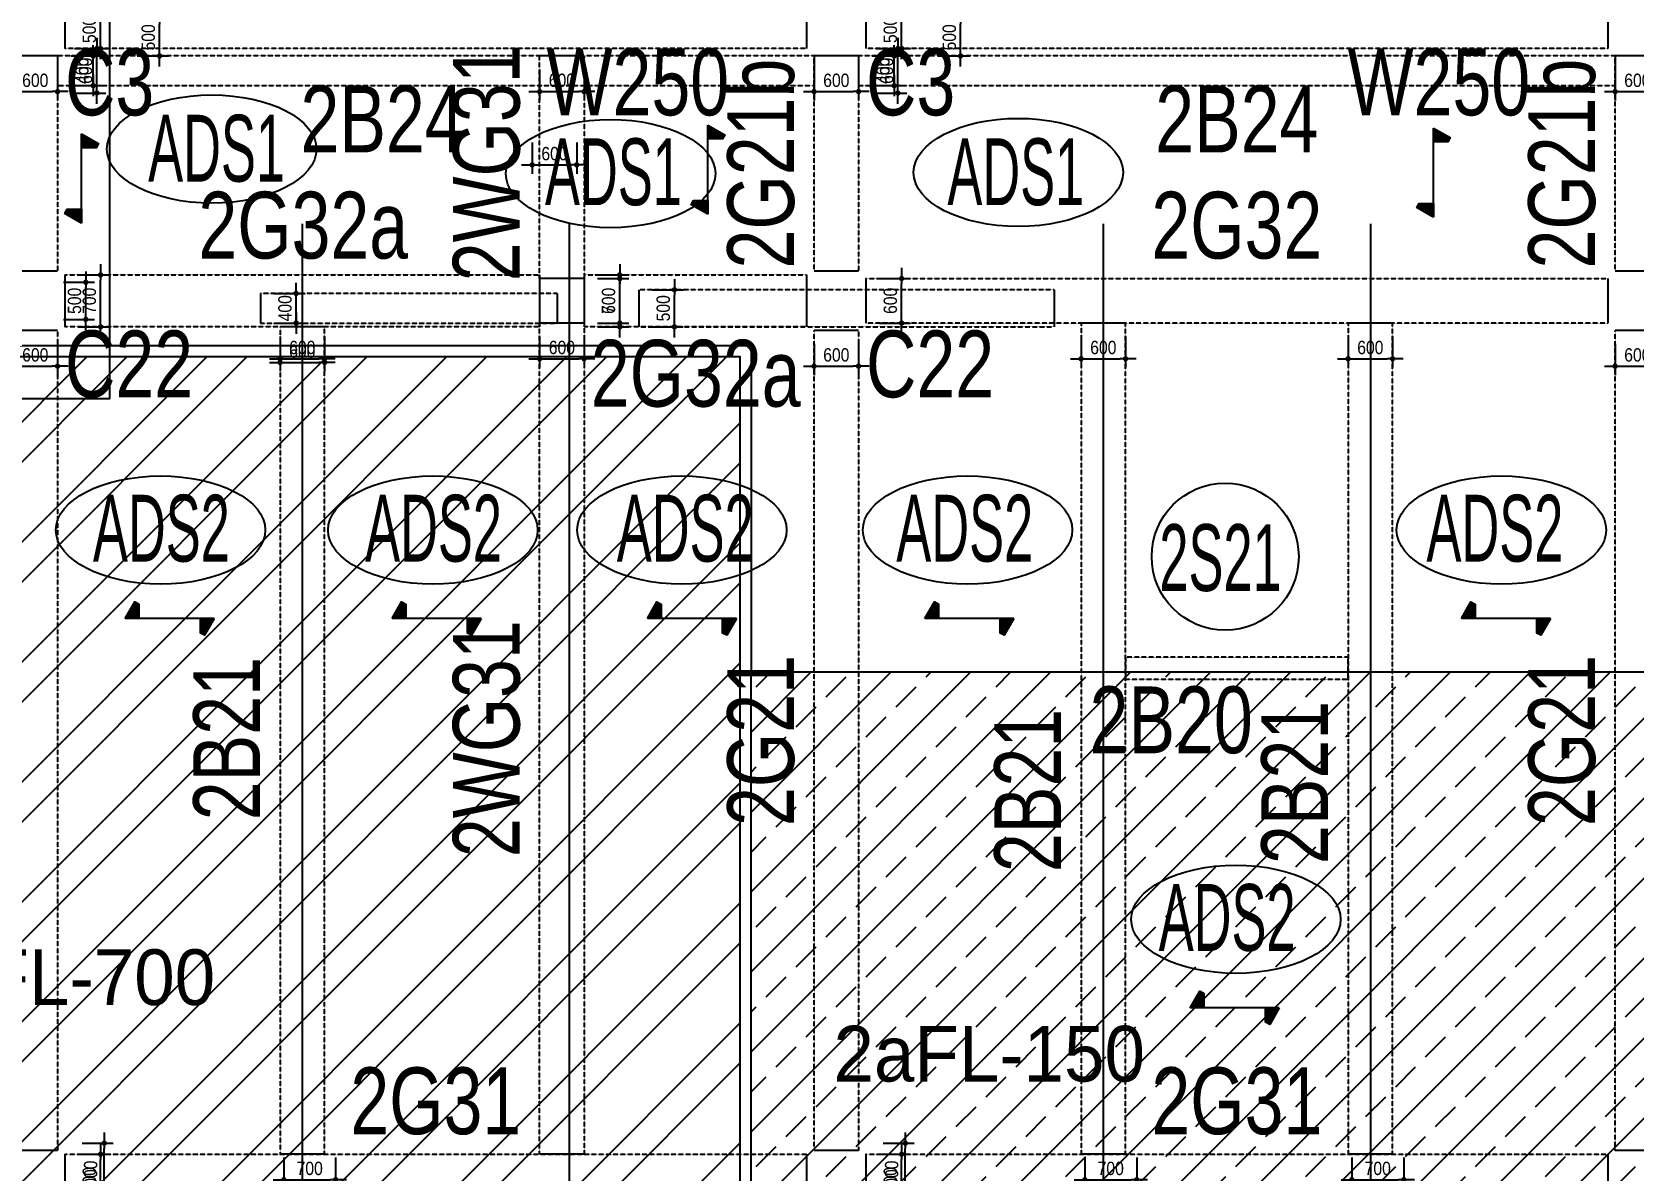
# Model space of a CAD drawing. Header units: millimetres. Extents: x -91198 to 200029, y -144 to 153500.
# Drawn here: x 102310 to 123908, y 92080 to 107427 of the extents above; entities that cross this region are included whole.
import ezdxf
from ezdxf.enums import TextEntityAlignment as Align

# ---------------------------------------------------------------- set-up
doc = ezdxf.new("R2010")
doc.units = ezdxf.units.MM
doc.linetypes.add('HID', pattern=[2.3, 1.5, -0.8])
doc.layers.get('Defpoints').update_dxf_attribs({"color": 159})
for name, color, linetype in [('^DECK', 130, 'Continuous'), ('A-CEN', 1, 'Continuous'), ('A-HAT', 251, 'Continuous'), ('BEAM-TEXT', 4, 'Continuous'), ('COLUMN-TEXT', 2, 'Continuous'), ('DECK-PL', 4, 'Continuous'), ('DECK-SLAB', 4, 'Continuous'), ('GIRDER-TEXT', 7, 'Continuous'), ('TXT-SLAB', 6, 'Continuous'), ('WALL-TEXT', 6, 'Continuous'), ('레벨', 40, 'Continuous'), ('보(beam)', 4, 'HID'), ('보(girder)', 7, 'HID'), ('슬래브라인', 7, 'Continuous')]:
    doc.layers.add(name, color=color, linetype=linetype)
doc.layers.add('NOPLOT', color=191, linetype='Continuous', plot=False)
doc.styles.add('Gdim', font='', dxfattribs={"width": 0.9})
doc.styles.add('Gtx', font='')
doc.styles.get('Gdim').set_extended_font_data('Dotum')
doc.styles.get('Gtx').set_extended_font_data('Dotum')
doc.dimstyles.new('Gdim200', dxfattribs={"dimscale": 200, "dimtxt": 3, "dimasz": 1.2, "dimexe": 2, "dimexo": 3, "dimgap": 1, "dimtad": 1, "dimdsep": 46, "dimlunit": 6, "dimtxsty": 'Gdim', "dimblk1": '_CIDOT', "dimblk2": '_CIDOT', "dimsah": 1, "dimcen": 2.5, "dimdle": 2, "dimclrd": 1, "dimclre": 1, "dimclrt": 3, "dimazin": 2, "dimtfac": 1, "dimtix": 1, "dimtmove": 2, "dimatfit": 3, "dimldrblk": '_CIDOT', "dimfxl": 2, "dimtolj": 1, "dimtzin": 0, "dimarcsym": 0})

# ---------------------------------------------------------------- blocks, each defined once
blk = doc.blocks.new('_CIDOT')
at = {"color": 0, "linetype": 'ByBlock'}
blk.add_line((2, 0), (-1, 0), dxfattribs=at)
at = {"color": 0, "linetype": 'ByBlock', "const_width": 0.5}
blk.add_lwpolyline([(-0.25, 0, 1), (0.25, 0, 1)], format="xyb", close=True, dxfattribs=at)
blk = doc.blocks.new('*D1476')
at = {"layer": 'Defpoints', "color": 155, "lineweight": -2, "transparency": 16777216}
for p, q in [((-1725, 650), (-1305, 650)), ((-1425, 222), (-1425, 578)), ((-930, 550), (-510, 550)), ((-630, 122), (-630, 478)), ((-1725, 150), (-1305, 150)), ((-930, 50), (-510, 50))]:
    blk.add_line(p, q, dxfattribs=at)
at = {"layer": 'Defpoints', "color": 0, "transparency": 16777216}
for p in [(-1905, 650), (-1425, 650), (-1110, 550), (-630, 550), (-1905, 150), (-1110, 50)]:
    blk.add_point(p, dxfattribs=at)
at = {"layer": 'Defpoints', "color": 155, "lineweight": -2, "transparency": 16777216, "xscale": 71.99999999999994, "yscale": 71.99999999999994, "zscale": 71.99999999999994}
for p, rotation in [((-1425, 650), 90), ((-630, 550), 90), ((-1425, 150), 270), ((-630, 50), 270)]:
    blk.add_blockref('_CIDOT', p, dxfattribs=dict(at, rotation=rotation))
at = {"layer": 'Defpoints', "color": 3, "transparency": 16777216, "char_height": 180, "attachment_point": 5, "rotation": 90, "style": 'Gdim'}
for insert in [(-1576, 400), (-781, 300)]:
    blk.add_mtext('\\A1;{\\C155;500}', dxfattribs=dict(at, insert=insert))
blk = doc.blocks.new('*D1510')
at = {"layer": 'Defpoints', "color": 155, "lineweight": -2, "transparency": 16777216}
for p, q in [((-1925, 650), (-1505, 650)), ((-1725, 750), (-1305, 750)), ((-1425, 122), (-1425, 678)), ((-1625, 222), (-1625, 578)), ((-1925, 150), (-1505, 150)), ((-1725, 50), (-1305, 50))]:
    blk.add_line(p, q, dxfattribs=at)
at = {"layer": 'Defpoints', "color": 0, "transparency": 16777216}
for p in [(-2105, 650), (-1905, 750), (-1625, 650), (-1425, 750), (-2105, 150), (-1905, 50)]:
    blk.add_point(p, dxfattribs=at)
at = {"layer": 'Defpoints', "color": 155, "lineweight": -2, "transparency": 16777216, "xscale": 71.99999999999994, "yscale": 71.99999999999994, "zscale": 71.99999999999994}
for p, rotation in [((-1425, 750), 90), ((-1625, 650), 90), ((-1625, 150), 270), ((-1425, 50), 270)]:
    blk.add_blockref('_CIDOT', p, dxfattribs=dict(at, rotation=rotation))
at = {"layer": 'Defpoints', "color": 3, "transparency": 16777216, "char_height": 180, "attachment_point": 5, "rotation": 90, "style": 'Gdim'}
for s, insert in [('\\A1;{\\C155;500}', (-1776, 400)), ('\\A1;{\\C155;700}', (-1576, 400))]:
    blk.add_mtext(s, dxfattribs=dict(at, insert=insert))
blk = doc.blocks.new('*D1511')
at = {"layer": 'Defpoints', "color": 155, "lineweight": -2, "transparency": 16777216}
for p, q in [((-1725, 700), (-1305, 700)), ((-1425, 172), (-1425, 628)), ((-1725, 100), (-1305, 100))]:
    blk.add_line(p, q, dxfattribs=at)
at = {"layer": 'Defpoints', "color": 0, "transparency": 16777216}
for p in [(-1905, 700), (-1425, 700), (-1905, 100)]:
    blk.add_point(p, dxfattribs=at)
at = {"layer": 'Defpoints', "color": 155, "lineweight": -2, "transparency": 16777216, "xscale": 71.99999999999994, "yscale": 71.99999999999994, "zscale": 71.99999999999994}
for p, rotation in [((-1425, 700), 90), ((-1425, 100), 270)]:
    blk.add_blockref('_CIDOT', p, dxfattribs=dict(at, rotation=rotation))
at = {"layer": 'Defpoints', "color": 3, "transparency": 16777216, "insert": (-1576, 400), "char_height": 180, "attachment_point": 5, "rotation": 90, "style": 'Gdim'}
blk.add_mtext('\\A1;{\\C155;600}', dxfattribs=at)
blk = doc.blocks.new('*D1514')
at = {"layer": 'Defpoints', "color": 155, "lineweight": -2, "transparency": 16777216}
for p, q in [((-1675, 900), (-1255, 900)), ((-1725, 750), (-1305, 750)), ((-1425, 122), (-1425, 678)), ((-1375, -28), (-1375, 828)), ((-1725, 50), (-1305, 50)), ((-1675, -100), (-1255, -100))]:
    blk.add_line(p, q, dxfattribs=at)
at = {"layer": 'Defpoints', "color": 0, "transparency": 16777216}
for p in [(-1855, 900), (-1375, 900), (-1905, 750), (-1425, 750), (-1905, 50), (-1855, -100)]:
    blk.add_point(p, dxfattribs=at)
at = {"layer": 'Defpoints', "color": 155, "lineweight": -2, "transparency": 16777216, "xscale": 71.99999999999994, "yscale": 71.99999999999994, "zscale": 71.99999999999994}
for p, rotation in [((-1425, 750), 90), ((-1375, 900), 90), ((-1425, 50), 270), ((-1375, -100), 270)]:
    blk.add_blockref('_CIDOT', p, dxfattribs=dict(at, rotation=rotation))
at = {"layer": 'Defpoints', "color": 3, "transparency": 16777216, "char_height": 180, "attachment_point": 5, "rotation": 90, "style": 'Gdim'}
for s, insert in [('\\A1;{\\C155;1,000}', (-1543, 400)), ('\\A1;{\\C155;700}', (-1576, 400))]:
    blk.add_mtext(s, dxfattribs=dict(at, insert=insert))
blk = doc.blocks.new('*D1517')
at = {"layer": 'Defpoints', "color": 155, "lineweight": -2, "transparency": 16777216}
for p, q in [((-1725, 700), (-1305, 700)), ((-1425, 172), (-1425, 628)), ((-1725, 100), (-1305, 100))]:
    blk.add_line(p, q, dxfattribs=at)
at = {"layer": 'Defpoints', "color": 0, "transparency": 16777216}
for p in [(-1905, 700), (-1425, 700), (-1905, 100)]:
    blk.add_point(p, dxfattribs=at)
at = {"layer": 'Defpoints', "color": 155, "lineweight": -2, "transparency": 16777216, "xscale": 71.99999999999994, "yscale": 71.99999999999994, "zscale": 71.99999999999994}
for p, rotation in [((-1425, 700), 90), ((-1425, 100), 270)]:
    blk.add_blockref('_CIDOT', p, dxfattribs=dict(at, rotation=rotation))
at = {"layer": 'Defpoints', "color": 3, "transparency": 16777216, "insert": (-1576, 400), "char_height": 180, "attachment_point": 5, "rotation": 90, "style": 'Gdim'}
blk.add_mtext('\\A1;{\\C155;600}', dxfattribs=at)
blk = doc.blocks.new('*D1519')
at = {"layer": 'Defpoints', "color": 155, "lineweight": -2, "transparency": 16777216}
for p, q in [((-1725, 700), (-1305, 700)), ((-1425, 172), (-1425, 628)), ((-1725, 100), (-1305, 100))]:
    blk.add_line(p, q, dxfattribs=at)
at = {"layer": 'Defpoints', "color": 0, "transparency": 16777216}
for p in [(-1905, 700), (-1425, 700), (-1905, 100)]:
    blk.add_point(p, dxfattribs=at)
at = {"layer": 'Defpoints', "color": 155, "lineweight": -2, "transparency": 16777216, "xscale": 71.99999999999994, "yscale": 71.99999999999994, "zscale": 71.99999999999994}
for p, rotation in [((-1425, 700), 90), ((-1425, 100), 270)]:
    blk.add_blockref('_CIDOT', p, dxfattribs=dict(at, rotation=rotation))
at = {"layer": 'Defpoints', "color": 3, "transparency": 16777216, "insert": (-1576, 400), "char_height": 180, "attachment_point": 5, "rotation": 90, "style": 'Gdim'}
blk.add_mtext('\\A1;{\\C155;600}', dxfattribs=at)
blk = doc.blocks.new('*D1548')
at = {"layer": 'Defpoints', "color": 155, "lineweight": -2, "transparency": 16777216}
for p, q in [((-888, 500), (-468, 500)), ((-838, 600), (-418, 600)), ((-588, 572), (-588, 644)), ((-588, 100), (-588, 500)), ((-538, 72), (-538, 528)), ((-888, 100), (-468, 100)), ((-838, 0), (-418, 0)), ((-588, 28), (-588, -44))]:
    blk.add_line(p, q, dxfattribs=at)
at = {"layer": 'Defpoints', "color": 0, "transparency": 16777216}
for p in [(-1068, 500), (-1018, 600), (-588, 500), (-538, 600), (-1068, 100), (-1018, 0)]:
    blk.add_point(p, dxfattribs=at)
at = {"layer": 'Defpoints', "color": 155, "lineweight": -2, "transparency": 16777216, "xscale": 71.99999999999994, "yscale": 71.99999999999994, "zscale": 71.99999999999994}
for p, rotation in [((-538, 600), 90), ((-588, 500), 270), ((-588, 100), 90), ((-538, 0), 270)]:
    blk.add_blockref('_CIDOT', p, dxfattribs=dict(at, rotation=rotation))
at = {"layer": 'Defpoints', "color": 3, "transparency": 16777216, "char_height": 180, "attachment_point": 5, "rotation": 90, "style": 'Gdim'}
for s, insert in [('\\A1;{\\C155;400}', (-738, 300)), ('\\A1;{\\C155;600}', (-688, 300))]:
    blk.add_mtext(s, dxfattribs=dict(at, insert=insert))
blk = doc.blocks.new('*D1553')
at = {"layer": 'Defpoints', "color": 155, "lineweight": -2, "transparency": 16777216}
for p, q in [((-888, 600), (-468, 600)), ((-588, 72), (-588, 528)), ((-888, 0), (-468, 0))]:
    blk.add_line(p, q, dxfattribs=at)
at = {"layer": 'Defpoints', "color": 0, "transparency": 16777216}
for p in [(-1068, 600), (-588, 600), (-1068, 0)]:
    blk.add_point(p, dxfattribs=at)
at = {"layer": 'Defpoints', "color": 155, "lineweight": -2, "transparency": 16777216, "xscale": 71.99999999999994, "yscale": 71.99999999999994, "zscale": 71.99999999999994}
for p, rotation in [((-588, 600), 90), ((-588, 0), 270)]:
    blk.add_blockref('_CIDOT', p, dxfattribs=dict(at, rotation=rotation))
at = {"layer": 'Defpoints', "color": 3, "transparency": 16777216, "insert": (-738, 300), "char_height": 180, "attachment_point": 5, "rotation": 90, "style": 'Gdim'}
blk.add_mtext('\\A1;{\\C155;600}', dxfattribs=at)
blk = doc.blocks.new('*D1560')
at = {"layer": 'Defpoints', "color": 155, "lineweight": -2, "transparency": 16777216}
for p, q in [((-1725, 750), (-1305, 750)), ((-1425, 122), (-1425, 678)), ((-888, 600), (-468, 600)), ((-588, 72), (-588, 528)), ((-1725, 50), (-1305, 50)), ((-888, 0), (-468, 0))]:
    blk.add_line(p, q, dxfattribs=at)
at = {"layer": 'Defpoints', "color": 0, "transparency": 16777216}
for p in [(-1905, 750), (-1425, 750), (-1068, 600), (-588, 600), (-1905, 50), (-1068, 0)]:
    blk.add_point(p, dxfattribs=at)
at = {"layer": 'Defpoints', "color": 155, "lineweight": -2, "transparency": 16777216, "xscale": 71.99999999999994, "yscale": 71.99999999999994, "zscale": 71.99999999999994}
for p, rotation in [((-1425, 750), 90), ((-588, 600), 90), ((-1425, 50), 270), ((-588, 0), 270)]:
    blk.add_blockref('_CIDOT', p, dxfattribs=dict(at, rotation=rotation))
at = {"layer": 'Defpoints', "color": 3, "transparency": 16777216, "char_height": 180, "attachment_point": 5, "rotation": 90, "style": 'Gdim'}
for s, insert in [('\\A1;{\\C155;700}', (-1576, 400)), ('\\A1;{\\C155;600}', (-738, 300))]:
    blk.add_mtext(s, dxfattribs=dict(at, insert=insert))
blk = doc.blocks.new('*D1577')
at = {"layer": 'Defpoints', "color": 155, "lineweight": -2, "transparency": 16777216}
for p, q in [((-1875, 700), (-1455, 700)), ((-1575, 172), (-1575, 628)), ((-1875, 100), (-1455, 100))]:
    blk.add_line(p, q, dxfattribs=at)
at = {"layer": 'Defpoints', "color": 0, "transparency": 16777216}
for p in [(-2055, 700), (-1575, 700), (-2055, 100)]:
    blk.add_point(p, dxfattribs=at)
at = {"layer": 'Defpoints', "color": 155, "lineweight": -2, "transparency": 16777216, "xscale": 71.99999999999994, "yscale": 71.99999999999994, "zscale": 71.99999999999994}
for p, rotation in [((-1575, 700), 90), ((-1575, 100), 270)]:
    blk.add_blockref('_CIDOT', p, dxfattribs=dict(at, rotation=rotation))
at = {"layer": 'Defpoints', "color": 3, "transparency": 16777216, "insert": (-1726, 400), "char_height": 180, "attachment_point": 5, "rotation": 90, "style": 'Gdim'}
blk.add_mtext('\\A1;{\\C155;600}', dxfattribs=at)
blk = doc.blocks.new('*D1580')
at = {"layer": 'Defpoints', "color": 155, "lineweight": -2, "transparency": 16777216}
for p, q in [((-888, 600), (-468, 600)), ((-838, 600), (-418, 600)), ((-588, 72), (-588, 528)), ((-538, 72), (-538, 528)), ((-888, 0), (-468, 0)), ((-838, 0), (-418, 0))]:
    blk.add_line(p, q, dxfattribs=at)
at = {"layer": 'Defpoints', "color": 0, "transparency": 16777216}
for p in [(-1068, 600), (-1018, 600), (-588, 600), (-538, 600), (-1068, 0), (-1018, 0)]:
    blk.add_point(p, dxfattribs=at)
at = {"layer": 'Defpoints', "color": 155, "lineweight": -2, "transparency": 16777216, "xscale": 71.99999999999994, "yscale": 71.99999999999994, "zscale": 71.99999999999994}
for p, rotation in [((-588, 600), 90), ((-538, 600), 90), ((-588, 0), 270), ((-538, 0), 270)]:
    blk.add_blockref('_CIDOT', p, dxfattribs=dict(at, rotation=rotation))
at = {"layer": 'Defpoints', "color": 3, "transparency": 16777216, "char_height": 180, "attachment_point": 5, "rotation": 90, "style": 'Gdim'}
for insert in [(-738, 300), (-688, 300)]:
    blk.add_mtext('\\A1;{\\C155;600}', dxfattribs=dict(at, insert=insert))
blk = doc.blocks.new('*D1598')
at = {"layer": 'Defpoints', "color": 155, "lineweight": -2, "transparency": 16777216}
for p, q in [((139134, 97877), (139134, 97949)), ((138834, 97805), (139254, 97805)), ((139134, 97505), (139134, 97805)), ((138834, 97505), (139254, 97505)), ((139134, 97433), (139134, 97361)), ((-888, 600), (-468, 600)), ((-588, 72), (-588, 528)), ((-888, 0), (-468, 0))]:
    blk.add_line(p, q, dxfattribs=at)
at = {"layer": 'Defpoints', "color": 0, "transparency": 16777216}
for p in [(138654, 97805), (139134, 97805), (138654, 97505), (-1068, 600), (-588, 600), (-1068, 0)]:
    blk.add_point(p, dxfattribs=at)
at = {"layer": 'Defpoints', "color": 155, "lineweight": -2, "transparency": 16777216, "xscale": 71.99999999999994, "yscale": 71.99999999999994, "zscale": 71.99999999999994}
for p, rotation in [((139134, 97805), 270), ((139134, 97505), 90), ((-588, 600), 90), ((-588, 0), 270)]:
    blk.add_blockref('_CIDOT', p, dxfattribs=dict(at, rotation=rotation))
at = {"layer": 'Defpoints', "color": 3, "transparency": 16777216, "char_height": 180, "attachment_point": 5, "rotation": 90, "style": 'Gdim'}
for s, insert in [('\\A1;{\\C155;300}', (138983, 97655)), ('\\A1;{\\C155;600}', (-738, 300))]:
    blk.add_mtext(s, dxfattribs=dict(at, insert=insert))
blk = doc.blocks.new('*D1600')
at = {"layer": 'Defpoints', "color": 155, "lineweight": -2, "transparency": 16777216}
for p, q in [((-1875, 700), (-1455, 700)), ((-1575, 172), (-1575, 628)), ((-888, 600), (-468, 600)), ((-588, 72), (-588, 528)), ((-1875, 100), (-1455, 100)), ((-888, 0), (-468, 0))]:
    blk.add_line(p, q, dxfattribs=at)
at = {"layer": 'Defpoints', "color": 0, "transparency": 16777216}
for p in [(-2055, 700), (-1575, 700), (-1068, 600), (-588, 600), (-2055, 100), (-1068, 0)]:
    blk.add_point(p, dxfattribs=at)
at = {"layer": 'Defpoints', "color": 155, "lineweight": -2, "transparency": 16777216, "xscale": 71.99999999999994, "yscale": 71.99999999999994, "zscale": 71.99999999999994}
for p, rotation in [((-1575, 700), 90), ((-588, 600), 90), ((-1575, 100), 270), ((-588, 0), 270)]:
    blk.add_blockref('_CIDOT', p, dxfattribs=dict(at, rotation=rotation))
at = {"layer": 'Defpoints', "color": 3, "transparency": 16777216, "char_height": 180, "attachment_point": 5, "rotation": 90, "style": 'Gdim'}
for insert in [(-1726, 400), (-738, 300)]:
    blk.add_mtext('\\A1;{\\C155;600}', dxfattribs=dict(at, insert=insert))
blk = doc.blocks.new('A$C58C40D4B')
at = {"layer": 'DECK-PL'}
for points in [[(600, 2), (471, 228), (415, 196), (415, 2)], [(-600, 2), (-471, -223), (-415, -192), (-415, 2)]]:
    blk.add_hatch(color=256, dxfattribs=at).paths.add_polyline_path(points)
blk.add_line((-600, 2), (600, 2), dxfattribs=at)
for points in [[(600, 2), (471, 228), (415, 196), (415, 2), (415, 2), (471, 2), (600, 2)], [(-600, 2), (-471, -223), (-415, -192), (-415, 2), (-415, 2), (-471, 2), (-600, 2)]]:
    blk.add_lwpolyline(points, dxfattribs=at)
blk = doc.blocks.new('*D1424')
at = {"layer": 'Defpoints', "color": 155, "lineweight": -2, "transparency": 16777216}
for p, q in [((-7525, 750), (-7105, 750)), ((-7225, 122), (-7225, 678)), ((-888, 500), (-468, 500)), ((-588, 572), (-588, 644)), ((-588, 100), (-588, 500)), ((-7525, 50), (-7105, 50)), ((-888, 100), (-468, 100)), ((-588, 28), (-588, -44))]:
    blk.add_line(p, q, dxfattribs=at)
at = {"layer": 'Defpoints', "color": 0, "transparency": 16777216}
for p in [(-7705, 750), (-7225, 750), (-1068, 500), (-588, 500), (-7705, 50), (-1068, 100)]:
    blk.add_point(p, dxfattribs=at)
at = {"layer": 'Defpoints', "color": 155, "lineweight": -2, "transparency": 16777216, "xscale": 71.99999999999994, "yscale": 71.99999999999994, "zscale": 71.99999999999994}
for p, rotation in [((-7225, 750), 90), ((-588, 500), 270), ((-588, 100), 90), ((-7225, 50), 270)]:
    blk.add_blockref('_CIDOT', p, dxfattribs=dict(at, rotation=rotation))
at = {"layer": 'Defpoints', "color": 3, "transparency": 16777216, "char_height": 180, "attachment_point": 5, "rotation": 90, "style": 'Gdim'}
for s, insert in [('\\A1;{\\C155;700}', (-7376, 400)), ('\\A1;{\\C155;400}', (-738, 300))]:
    blk.add_mtext(s, dxfattribs=dict(at, insert=insert))
blk = doc.blocks.new('*D1609')
at = {"layer": 'Defpoints', "color": 155, "lineweight": -2, "transparency": 16777216}
for p, q in [((-7525, 750), (-7105, 750)), ((-7225, 122), (-7225, 678)), ((-7525, 50), (-7105, 50))]:
    blk.add_line(p, q, dxfattribs=at)
at = {"layer": 'Defpoints', "color": 0, "transparency": 16777216}
for p in [(-7705, 750), (-7225, 750), (-7705, 50)]:
    blk.add_point(p, dxfattribs=at)
at = {"layer": 'Defpoints', "color": 155, "lineweight": -2, "transparency": 16777216, "xscale": 71.99999999999994, "yscale": 71.99999999999994, "zscale": 71.99999999999994}
for p, rotation in [((-7225, 750), 90), ((-7225, 50), 270)]:
    blk.add_blockref('_CIDOT', p, dxfattribs=dict(at, rotation=rotation))
at = {"layer": 'Defpoints', "color": 3, "transparency": 16777216, "insert": (-7376, 400), "char_height": 180, "attachment_point": 5, "rotation": 90, "style": 'Gdim'}
blk.add_mtext('\\A1;{\\C155;700}', dxfattribs=at)
blk = doc.blocks.new('*D1430')
at = {"layer": 'Defpoints', "color": 155, "lineweight": -2, "transparency": 16777216}
for p, q in [((-1725, 750), (-1305, 750)), ((-1425, 122), (-1425, 678)), ((-988, 550), (-568, 550)), ((-688, 122), (-688, 478)), ((-1725, 50), (-1305, 50)), ((-988, 50), (-568, 50))]:
    blk.add_line(p, q, dxfattribs=at)
at = {"layer": 'Defpoints', "color": 0, "transparency": 16777216}
for p in [(-1905, 750), (-1425, 750), (-1168, 550), (-688, 550), (-1905, 50), (-1168, 50)]:
    blk.add_point(p, dxfattribs=at)
at = {"layer": 'Defpoints', "color": 155, "lineweight": -2, "transparency": 16777216, "xscale": 71.99999999999994, "yscale": 71.99999999999994, "zscale": 71.99999999999994}
for p, rotation in [((-1425, 750), 90), ((-688, 550), 90), ((-1425, 50), 270), ((-688, 50), 270)]:
    blk.add_blockref('_CIDOT', p, dxfattribs=dict(at, rotation=rotation))
at = {"layer": 'Defpoints', "color": 3, "transparency": 16777216, "char_height": 180, "attachment_point": 5, "rotation": 90, "style": 'Gdim'}
for s, insert in [('\\A1;{\\C155;700}', (-1576, 400)), ('\\A1;{\\C155;500}', (-838, 300))]:
    blk.add_mtext(s, dxfattribs=dict(at, insert=insert))
blk = doc.blocks.new('*D1612')
at = {"layer": 'Defpoints', "color": 155, "lineweight": -2, "transparency": 16777216}
for p, q in [((-1725, 750), (-1305, 750)), ((-1725, 700), (-1305, 700)), ((-1425, 122), (-1425, 678)), ((-1425, 172), (-1425, 628)), ((-1725, 100), (-1305, 100)), ((-1725, 50), (-1305, 50))]:
    blk.add_line(p, q, dxfattribs=at)
at = {"layer": 'Defpoints', "color": 0, "transparency": 16777216}
for p in [(-1905, 750), (-1905, 700), (-1425, 750), (-1425, 700), (-1905, 100), (-1905, 50)]:
    blk.add_point(p, dxfattribs=at)
at = {"layer": 'Defpoints', "color": 155, "lineweight": -2, "transparency": 16777216, "xscale": 71.99999999999994, "yscale": 71.99999999999994, "zscale": 71.99999999999994}
for p, rotation in [((-1425, 750), 90), ((-1425, 700), 90), ((-1425, 100), 270), ((-1425, 50), 270)]:
    blk.add_blockref('_CIDOT', p, dxfattribs=dict(at, rotation=rotation))
at = {"layer": 'Defpoints', "color": 3, "transparency": 16777216, "insert": (-1576, 400), "char_height": 180, "attachment_point": 5, "rotation": 90, "style": 'Gdim'}
for s in ['\\A1;{\\C155;600}', '\\A1;{\\C155;700}']:
    blk.add_mtext(s, dxfattribs=at)
blk = doc.blocks.new('*D1614')
at = {"layer": 'Defpoints', "color": 155, "lineweight": -2, "transparency": 16777216}
for p, q in [((172034, 107177), (172034, 107249)), ((171734, 107105), (172154, 107105)), ((172034, 106705), (172034, 107105)), ((171734, 106705), (172154, 106705)), ((172034, 106633), (172034, 106561)), ((-1725, 750), (-1305, 750)), ((-1425, 122), (-1425, 678)), ((-1725, 50), (-1305, 50))]:
    blk.add_line(p, q, dxfattribs=at)
at = {"layer": 'Defpoints', "color": 0, "transparency": 16777216}
for p in [(171554, 107105), (172034, 107105), (171554, 106705), (-1905, 750), (-1425, 750), (-1905, 50)]:
    blk.add_point(p, dxfattribs=at)
at = {"layer": 'Defpoints', "color": 155, "lineweight": -2, "transparency": 16777216, "xscale": 71.99999999999994, "yscale": 71.99999999999994, "zscale": 71.99999999999994}
for p, rotation in [((172034, 107105), 270), ((172034, 106705), 90), ((-1425, 750), 90), ((-1425, 50), 270)]:
    blk.add_blockref('_CIDOT', p, dxfattribs=dict(at, rotation=rotation))
at = {"layer": 'Defpoints', "color": 3, "transparency": 16777216, "char_height": 180, "attachment_point": 5, "rotation": 90, "style": 'Gdim'}
for s, insert in [('\\A1;{\\C155;400}', (171883, 106905)), ('\\A1;{\\C155;700}', (-1576, 400))]:
    blk.add_mtext(s, dxfattribs=dict(at, insert=insert))
blk = doc.blocks.new('*D1616')
at = {"layer": 'Defpoints', "color": 155, "lineweight": -2, "transparency": 16777216}
for p, q in [((171834, 104105), (172254, 104105)), ((172134, 103577), (172134, 104033)), ((171834, 103505), (172254, 103505)), ((-1725, 700), (-1305, 700)), ((-1425, 172), (-1425, 628)), ((-1725, 100), (-1305, 100))]:
    blk.add_line(p, q, dxfattribs=at)
at = {"layer": 'Defpoints', "color": 0, "transparency": 16777216}
for p in [(171654, 104105), (172134, 104105), (171654, 103505), (-1905, 700), (-1425, 700), (-1905, 100)]:
    blk.add_point(p, dxfattribs=at)
at = {"layer": 'Defpoints', "color": 155, "lineweight": -2, "transparency": 16777216, "xscale": 71.99999999999994, "yscale": 71.99999999999994, "zscale": 71.99999999999994}
for p, rotation in [((172134, 104105), 90), ((172134, 103505), 270), ((-1425, 700), 90), ((-1425, 100), 270)]:
    blk.add_blockref('_CIDOT', p, dxfattribs=dict(at, rotation=rotation))
at = {"layer": 'Defpoints', "color": 3, "transparency": 16777216, "char_height": 180, "attachment_point": 5, "rotation": 90, "style": 'Gdim'}
for insert in [(171983, 103805), (-1576, 400)]:
    blk.add_mtext('\\A1;{\\C155;600}', dxfattribs=dict(at, insert=insert))
blk = doc.blocks.new('*U1162')
at = {"layer": 'Defpoints'}
for p, q in [((-1905.451, 650), (-1905.451, 150)), ((8094.549, 650), (8094.549, 150))]:
    blk.add_line(p, q, dxfattribs=at)
at = {"layer": '보(girder)'}
for p, q in [((-1905.451, 650), (8094.549, 650)), ((8094.549, 150), (-1905.451, 150))]:
    blk.add_line(p, q, dxfattribs=at)
at = {"layer": 'Defpoints'}
dim = blk.add_linear_dim(base=(-1425.451, 650), p1=(-1905.451, 150), p2=(-1905.451, 650), angle=90, text='{\\C155;<>}', dimstyle='Gdim200', override={"dimscale": 60, "dimzin": 8, "dimclrd": 155, "dimclre": 155}, dxfattribs=at)
dim.commit()
dim.dimension.update_dxf_attribs({"geometry": '*D1476', "text_midpoint": (-1575.573, 400)})
blk = doc.blocks.new('*U1230')
at = {"layer": 'Defpoints'}
for p, q in [((-1905.451, 750), (-1905.451, 50)), ((4494.549, 750), (4494.549, 50))]:
    blk.add_line(p, q, dxfattribs=at)
at = {"layer": '보(girder)'}
for p, q in [((-1905.451, 750), (4494.549, 750)), ((4494.549, 50), (-1905.451, 50))]:
    blk.add_line(p, q, dxfattribs=at)
at = {"layer": 'Defpoints'}
dim = blk.add_linear_dim(base=(-1425.451, 750), p1=(-1905.451, 50), p2=(-1905.451, 750), angle=90, text='{\\C155;<>}', dimstyle='Gdim200', override={"dimscale": 60, "dimzin": 8, "dimclrd": 155, "dimclre": 155}, dxfattribs=at)
dim.commit()
dim.dimension.update_dxf_attribs({"geometry": '*D1510', "text_midpoint": (-1575.573, 400)})
blk = doc.blocks.new('*U1232')
at = {"layer": 'Defpoints'}
for p, q in [((-1905.451, 700), (-1905.451, 100)), ((8094.549, 700), (8094.549, 100))]:
    blk.add_line(p, q, dxfattribs=at)
at = {"layer": '보(girder)'}
for p, q in [((-1905.451, 700), (8094.549, 700)), ((8094.549, 100), (-1905.451, 100))]:
    blk.add_line(p, q, dxfattribs=at)
at = {"layer": 'Defpoints'}
dim = blk.add_linear_dim(base=(-1425.451, 700), p1=(-1905.451, 100), p2=(-1905.451, 700), angle=90, text='{\\C155;<>}', dimstyle='Gdim200', override={"dimscale": 60, "dimzin": 8, "dimclrd": 155, "dimclre": 155}, dxfattribs=at)
dim.commit()
dim.dimension.update_dxf_attribs({"geometry": '*D1511', "text_midpoint": (-1575.573, 400)})
blk = doc.blocks.new('*U1238')
at = {"layer": 'Defpoints'}
for p, q in [((-1905.451, 750), (-1905.451, 50)), ((8094.549, 750), (8094.549, 50))]:
    blk.add_line(p, q, dxfattribs=at)
at = {"layer": '보(girder)'}
for p, q in [((-1905.451, 750), (8094.549, 750)), ((8094.549, 50), (-1905.451, 50))]:
    blk.add_line(p, q, dxfattribs=at)
at = {"layer": 'Defpoints'}
dim = blk.add_linear_dim(base=(-1425.451, 750), p1=(-1905.451, 50), p2=(-1905.451, 750), angle=90, text='{\\C155;<>}', dimstyle='Gdim200', override={"dimscale": 60, "dimzin": 8, "dimclrd": 155, "dimclre": 155}, dxfattribs=at)
dim.commit()
dim.dimension.update_dxf_attribs({"geometry": '*D1514', "text_midpoint": (-1575.573, 400)})
blk = doc.blocks.new('*U1244')
at = {"layer": 'Defpoints'}
for p, q in [((-1905.451, 700), (-1905.451, 100)), ((9144.549, 700), (9144.549, 100))]:
    blk.add_line(p, q, dxfattribs=at)
at = {"layer": '보(girder)'}
for p, q in [((-1905.451, 700), (9144.549, 700)), ((9144.549, 100), (-1905.451, 100))]:
    blk.add_line(p, q, dxfattribs=at)
at = {"layer": 'Defpoints'}
dim = blk.add_linear_dim(base=(-1425.451, 700), p1=(-1905.451, 100), p2=(-1905.451, 700), angle=90, text='{\\C155;<>}', dimstyle='Gdim200', override={"dimscale": 60, "dimzin": 8, "dimclrd": 155, "dimclre": 155}, dxfattribs=at)
dim.commit()
dim.dimension.update_dxf_attribs({"geometry": '*D1517', "text_midpoint": (-1575.573, 400)})
blk = doc.blocks.new('*U1248')
at = {"layer": 'Defpoints'}
for p, q in [((-1905.451, 700), (-1905.451, 100)), ((994.549, 700), (994.549, 100))]:
    blk.add_line(p, q, dxfattribs=at)
at = {"layer": '보(girder)'}
for p, q in [((-1905.451, 700), (994.549, 700)), ((994.549, 100), (-1905.451, 100))]:
    blk.add_line(p, q, dxfattribs=at)
at = {"layer": 'Defpoints'}
dim = blk.add_linear_dim(base=(-1425.451, 700), p1=(-1905.451, 100), p2=(-1905.451, 700), angle=90, text='{\\C155;<>}', dimstyle='Gdim200', override={"dimscale": 60, "dimzin": 8, "dimclrd": 155, "dimclre": 155}, dxfattribs=at)
dim.commit()
dim.dimension.update_dxf_attribs({"geometry": '*D1519', "text_midpoint": (-1575.573, 400)})
blk = doc.blocks.new('*U1306')
at = {"layer": 'Defpoints'}
for p, q in [((-1067.879, 500), (-1067.879, 100)), ((9132.121, 500), (9132.121, 100))]:
    blk.add_line(p, q, dxfattribs=at)
at = {"layer": '보(beam)'}
for p, q in [((9132.121, 500), (-1067.879, 500)), ((-1067.879, 100), (9132.121, 100))]:
    blk.add_line(p, q, dxfattribs=at)
at = {"layer": 'Defpoints'}
dim = blk.add_linear_dim(base=(-587.879, 500), p1=(-1067.879, 100), p2=(-1067.879, 500), angle=90, text='{\\C155;<>}', dimstyle='Gdim200', override={"dimscale": 60, "dimzin": 8, "dimclrd": 155, "dimclre": 155}, dxfattribs=at)
dim.commit()
dim.dimension.update_dxf_attribs({"geometry": '*D1548', "text_midpoint": (-738.001, 300)})
blk = doc.blocks.new('*U1316')
at = {"layer": 'Defpoints'}
for p, q in [((-1067.879, 600), (-1067.879, 0)), ((10132.121, 600), (10132.121, 0))]:
    blk.add_line(p, q, dxfattribs=at)
at = {"layer": '보(beam)'}
for p, q in [((10132.121, 600), (-1067.879, 600)), ((-1067.879, 0), (10132.121, 0))]:
    blk.add_line(p, q, dxfattribs=at)
at = {"layer": 'Defpoints'}
dim = blk.add_linear_dim(base=(-587.879, 600), p1=(-1067.879, 0), p2=(-1067.879, 600), angle=90, text='{\\C155;<>}', dimstyle='Gdim200', override={"dimscale": 60, "dimzin": 8, "dimclrd": 155, "dimclre": 155}, dxfattribs=at)
dim.commit()
dim.dimension.update_dxf_attribs({"geometry": '*D1553', "text_midpoint": (-738.001, 300)})
blk = doc.blocks.new('*U1332')
at = {"layer": 'Defpoints'}
for p, q in [((-1067.879, 600), (-1067.879, 0)), ((9332.121, 600), (9332.121, 0))]:
    blk.add_line(p, q, dxfattribs=at)
at = {"layer": '보(beam)'}
for p, q in [((9332.121, 600), (-1067.879, 600)), ((-1067.879, 0), (9332.121, 0))]:
    blk.add_line(p, q, dxfattribs=at)
at = {"layer": 'Defpoints'}
dim = blk.add_linear_dim(base=(-587.879, 600), p1=(-1067.879, 0), p2=(-1067.879, 600), angle=90, text='{\\C155;<>}', dimstyle='Gdim200', override={"dimscale": 60, "dimzin": 8, "dimclrd": 155, "dimclre": 155}, dxfattribs=at)
dim.commit()
dim.dimension.update_dxf_attribs({"geometry": '*D1560', "text_midpoint": (-738.001, 300)})
blk = doc.blocks.new('*U1364')
at = {"layer": 'Defpoints'}
for p, q in [((-2055.451, 700), (-2055.451, 100)), ((9144.549, 700), (9144.549, 100))]:
    blk.add_line(p, q, dxfattribs=at)
at = {"layer": '보(girder)'}
for p, q in [((-2055.451, 700), (9144.549, 700)), ((9144.549, 100), (-2055.451, 100))]:
    blk.add_line(p, q, dxfattribs=at)
at = {"layer": 'Defpoints'}
dim = blk.add_linear_dim(base=(-1575.451, 700), p1=(-2055.451, 100), p2=(-2055.451, 700), angle=90, text='{\\C155;<>}', dimstyle='Gdim200', override={"dimscale": 60, "dimzin": 8, "dimclrd": 155, "dimclre": 155}, dxfattribs=at)
dim.commit()
dim.dimension.update_dxf_attribs({"geometry": '*D1577', "text_midpoint": (-1725.573, 400)})
blk = doc.blocks.new('*U1368')
at = {"layer": 'Defpoints'}
for p, q in [((-1017.879, 600), (-1017.879, 0)), ((10132.121, 600), (10132.121, 0))]:
    blk.add_line(p, q, dxfattribs=at)
at = {"layer": '보(beam)'}
for p, q in [((10132.121, 600), (-1017.879, 600)), ((-1017.879, 0), (10132.121, 0))]:
    blk.add_line(p, q, dxfattribs=at)
at = {"layer": 'Defpoints'}
dim = blk.add_linear_dim(base=(-537.879, 600), p1=(-1017.879, 0), p2=(-1017.879, 600), angle=90, text='{\\C155;<>}', dimstyle='Gdim200', override={"dimscale": 60, "dimzin": 8, "dimclrd": 155, "dimclre": 155}, dxfattribs=at)
dim.commit()
dim.dimension.update_dxf_attribs({"geometry": '*D1580', "text_midpoint": (-688.001, 300)})
blk = doc.blocks.new('*U1407')
at = {"layer": 'Defpoints'}
for p, q in [((-2055.451, 700), (-2055.451, 100)), ((944.549, 700), (944.549, 100))]:
    blk.add_line(p, q, dxfattribs=at)
at = {"layer": '보(girder)'}
for p, q in [((-2055.451, 700), (944.549, 700)), ((944.549, 100), (-2055.451, 100))]:
    blk.add_line(p, q, dxfattribs=at)
at = {"layer": 'Defpoints'}
dim = blk.add_linear_dim(base=(-1575.451, 700), p1=(-2055.451, 100), p2=(-2055.451, 700), angle=90, text='{\\C155;<>}', dimstyle='Gdim200', override={"dimscale": 60, "dimzin": 8, "dimclrd": 155, "dimclre": 155}, dxfattribs=at)
dim.commit()
dim.dimension.update_dxf_attribs({"geometry": '*D1600', "text_midpoint": (-1725.573, 400)})
blk = doc.blocks.new('*U1425')
at = {"layer": 'Defpoints'}
for p, q in [((-7705.451, 750), (-7705.451, 50)), ((-4505.451, 750), (-4505.451, 50)), ((-1067.879, 500), (-1067.879, 100)), ((2932.121, 500), (2932.121, 100))]:
    blk.add_line(p, q, dxfattribs=at)
at = {"layer": '보(beam)'}
for p, q in [((2932.121, 500), (-1067.879, 500)), ((-1067.879, 100), (2932.121, 100))]:
    blk.add_line(p, q, dxfattribs=at)
at = {"layer": '보(girder)'}
for p, q in [((-7705.451, 750), (-4505.451, 750)), ((-4505.451, 50), (-7705.451, 50))]:
    blk.add_line(p, q, dxfattribs=at)
at = {"layer": 'Defpoints'}
for base, p1, p2, picture, middle in [((-587.879, 500), (-1067.879, 100), (-1067.879, 500), '*D1424', (-738.001, 300)), ((-7225.451, 750), (-7705.451, 50), (-7705.451, 750), '*D1609', (-7375.573, 400))]:
    dim = blk.add_linear_dim(base=base, p1=p1, p2=p2, angle=90, text='{\\C155;<>}', dimstyle='Gdim200', override={"dimscale": 60, "dimzin": 8, "dimclrd": 155, "dimclre": 155}, dxfattribs=at)
    dim.commit()
    dim.dimension.update_dxf_attribs({"geometry": picture, "text_midpoint": middle})
blk = doc.blocks.new('*U1431')
at = {"layer": 'Defpoints'}
for p, q in [((-1905.451, 750), (-1905.451, 50)), ((1094.549, 750), (1094.549, 50)), ((-1167.879, 550), (-1167.879, 50)), ((4432.121, 550), (4432.121, 50))]:
    blk.add_line(p, q, dxfattribs=at)
at = {"layer": '보(beam)'}
for p, q in [((4432.121, 550), (-1167.879, 550)), ((-1167.879, 50), (4432.121, 50))]:
    blk.add_line(p, q, dxfattribs=at)
at = {"layer": '보(girder)'}
for p, q in [((-1905.451, 750), (1094.549, 750)), ((1094.549, 50), (-1905.451, 50))]:
    blk.add_line(p, q, dxfattribs=at)
at = {"layer": 'Defpoints'}
for base, p1, p2, picture, middle in [((-687.879, 550), (-1167.879, 50), (-1167.879, 550), '*D1430', (-838.001, 300)), ((-1425.451, 750), (-1905.451, 50), (-1905.451, 750), '*D1612', (-1575.573, 400))]:
    dim = blk.add_linear_dim(base=base, p1=p1, p2=p2, angle=90, text='{\\C155;<>}', dimstyle='Gdim200', override={"dimscale": 60, "dimzin": 8, "dimclrd": 155, "dimclre": 155}, dxfattribs=at)
    dim.commit()
    dim.dimension.update_dxf_attribs({"geometry": picture, "text_midpoint": middle})

msp = doc.modelspace()

# ---------------------------------------------------------------- hatches: boundary and pattern name
at = {"layer": 'A-HAT'}
h = msp.add_hatch(dxfattribs=at)
h.set_pattern_fill('ANSI32', color=256, scale=120)
h.paths.add_polyline_path([(97053.571, 103055.018), (111853.571, 103055.018), (111853.571, 79505.017), (123653.571, 79505.017), (123653.571, 77005.018), (92353.571, 77005.018), (92353.571, 107105.018), (97053.571, 107105.018)])
h = msp.add_hatch(dxfattribs=at)
h.set_pattern_fill('ANSI33', color=256, scale=120)
h.paths.add_polyline_path([(124453.571, 98805.017), (124453.571, 79905.018), (123653.571, 79905.018), (123653.571, 79655.017), (112003.571, 79655.017), (112003.571, 98805.017)])

# ---------------------------------------------------------------- linework, layer by layer
at = {"layer": '^DECK', "color": 0}
msp.add_circle((118396.434, 100357.713), 990.918, dxfattribs=at)
for centre in [(104732.288, 105850.272), (115608.15, 105534.99), (110110.692, 105519.665), (104042.873, 100716.483), (107713.399, 100716.483), (111071.574, 100716.483), (114923.361, 100716.483), (122120.779, 100716.483), (118540.884, 95471.088)]:
    msp.add_ellipse(centre, major_axis=(1412.381, 0), ratio=0.51617646, dxfattribs=at)
at = {"layer": 'A-CEN'}
for p, q in [((105953.571, 104842.297), (105953.571, 73578.481)), ((109553.571, 104842.297), (109553.571, 73578.481)), ((116753.571, 104842.297), (116753.571, 73578.481)), ((120353.571, 104842.297), (120353.571, 73578.481))]:
    msp.add_line(p, q, dxfattribs=at)
at = {"layer": 'NOPLOT'}
msp.add_lwpolyline([(91353.571, 130305.017), (103353.572, 130305.017), (103353.572, 102485.017), (91353.571, 102485.017)], close=True, dxfattribs=at)
at = {"layer": '보(beam)'}
msp.add_lwpolyline([(117053.571, 98705.017), (120053.571, 98705.017), (120053.571, 99005.017), (117053.571, 99005.017)], close=True, dxfattribs=at)
at = {"layer": '슬래브라인', "elevation": 0}
msp.add_lwpolyline([(97053.571, 103055.018), (111853.571, 103055.018), (111853.571, 79505.017), (123653.571, 79505.017), (123653.571, 77005.018), (92353.571, 77005.018), (92353.571, 107105.018), (97053.571, 107105.018)], close=True, dxfattribs=at)
msp.add_lwpolyline([(97253.571, 107105.018), (97253.571, 103205.018), (112003.571, 103205.018), (112003.571, 98805.017)], dxfattribs=at)
at = {"layer": '슬래브라인'}
msp.add_lwpolyline([(124453.571, 98805.017), (124453.571, 79905.018), (123653.571, 79905.018), (123653.571, 79655.017), (112003.571, 79655.017), (112003.571, 98805.017)], close=True, dxfattribs=at)

# ---------------------------------------------------------------- block references
at = {"layer": 'DECK-PL', "xscale": -1, "rotation": 270}
for p in [(102976.531, 105453.351), (111421.082, 105571.406), (121203.192, 105532.864)]:
    msp.add_blockref('A$C58C40D4B', p, dxfattribs=at)
at = {"layer": 'DECK-PL', "xscale": -1}
for p in [(104164.867, 99520.944), (107764.309, 99520.944), (111206.234, 99520.944), (114946.63, 99520.944), (122181.556, 99520.944), (118525.35, 94275.549)]:
    msp.add_blockref('A$C58C40D4B', p, dxfattribs=at)
at = {"layer": '보(beam)'}
for p in [(103721.45, 106605.018), (114521.45, 106605.018)]:
    msp.add_blockref('*U1306', p, dxfattribs=at)
at = {"layer": '보(beam)', "rotation": 270}
for name, p in [('*U1368', (105653.571, 102437.139)), ('*U1316', (116453.571, 102437.139)), ('*U1316', (120053.571, 102437.139)), ('*U1332', (105653.571, 90537.139)), ('*U1332', (116453.571, 90537.139)), ('*U1332', (120053.571, 90537.139))]:
    msp.add_blockref(name, p, dxfattribs=at)
at = {"layer": '보(girder)'}
for name, p in [('*U1162', (104659.022, 107055.018)), ('*U1162', (115459.022, 107055.018)), ('*U1425', (106459.022, 103405.018)), ('*U1230', (104659.022, 103405.018)), ('*U1431', (111659.022, 103405.018)), ('*U1232', (115459.022, 103405.018)), ('*U1238', (104659.022, 91555.018)), ('*U1238', (115459.022, 91555.018))]:
    msp.add_blockref(name, p, dxfattribs=at)
at = {"layer": '보(girder)', "rotation": 270}
for name, p in [('*U1248', (101953.571, 105199.567)), ('*U1407', (109053.571, 105049.567)), ('*U1248', (112753.571, 105199.567)), ('*U1248', (123553.571, 105199.567)), ('*U1364', (109053.571, 101449.567)), ('*U1244', (101953.571, 101499.567)), ('*U1244', (112753.571, 101499.567)), ('*U1244', (123553.571, 101499.567))]:
    msp.add_blockref(name, p, dxfattribs=at)

# ---------------------------------------------------------------- texts
at = {"layer": 'BEAM-TEXT', "style": 'Gtx', "width": 0.8}
for p in [(107029.369, 106705.018, 0), (118553.571, 106705.018, 0)]:
    msp.add_text('2B24', height=900, dxfattribs=at).set_placement(p, align=Align.TOP_CENTER)
for p in [(105653.571, 97905.018, 0), (120053.571, 97314.816, 0), (116453.571, 97206.462, 0)]:
    msp.add_text('2B21', height=900, rotation=90, dxfattribs=at).set_placement(p, align=Align.BOTTOM_CENTER)
msp.add_text('2B20', height=900, dxfattribs=at).set_placement((117668.388, 97438.698), align=Align.BOTTOM_CENTER)
at = {"layer": 'COLUMN-TEXT', "color": 3, "style": 'Gtx', "width": 0.8}
for s, p in [('C3', (102753.571, 107205.018)), ('C3', (113553.571, 107205.018)), ('C22', (102753.571, 103405.018)), ('C22', (113553.571, 103405.018))]:
    msp.add_text(s, height=900, dxfattribs=at).set_placement(p, align=Align.TOP_LEFT)
at = {"layer": 'DECK-SLAB', "style": 'Gtx', "width": 0.6}
for s, p in [('ADS1', (103875.639, 105411.785, 0)), ('ADS1', (109225.71, 105094.479, 0)), ('ADS1', (114651.238, 105094.479, 0)), ('ADS2', (103131.099, 100291.351, 0)), ('ADS2', (106800.769, 100291.351, 0)), ('ADS2', (110194.227, 100291.351, 0)), ('ADS2', (113962.545, 100291.351, 0)), ('ADS2', (121110.71, 100291.351, 0)), ('ADS2', (117500.228, 95045.956))]:
    msp.add_text(s, height=900, dxfattribs=at).set_placement(p)
at = {"layer": 'GIRDER-TEXT', "style": 'Gtx', "width": 0.8}
for s, p in [('2WG31', (109153.571, 105665.013)), ('2G21b', (112853.571, 105655.018)), ('2G21b', (123653.571, 105655.018)), ('2WG31', (109153.571, 97905.018)), ('2G21', (112853.571, 97880.018)), ('2G21', (123653.571, 97880.018))]:
    msp.add_text(s, height=900, rotation=90, dxfattribs=at).set_placement(p, align=Align.BOTTOM_CENTER)
for s, p in [('2G32a', (105966.746, 104105.018)), ('2G32', (118553.571, 104105.018)), ('2G32a', (111257.765, 102109.276)), ('2G31', (107753.571, 92305.018)), ('2G31', (118553.571, 92305.018))]:
    msp.add_text(s, height=900, dxfattribs=at).set_placement(p, align=Align.BOTTOM_CENTER)
at = {"layer": 'TXT-SLAB', "style": 'Gtx', "width": 0.6}
msp.add_text('2S21', height=900, dxfattribs=at).set_placement((117508.738, 99895.212))
at = {"layer": 'WALL-TEXT', "style": 'Gtx', "width": 0.8}
for p in [(110477.693, 107205.018, 0), (121277.693, 107205.018, 0)]:
    msp.add_text('W250', height=900, dxfattribs=at).set_placement(p, align=Align.TOP_CENTER)
at = {"layer": '레벨', "style": 'Gtx'}
for s, p in [('2aFL-700', (102679.135, 94690.79)), ('2aFL-150', (115215.369, 93660.048))]:
    msp.add_text(s, height=750, dxfattribs=at).set_placement(p, align=Align.MIDDLE_CENTER)

# ---------------------------------------------------------------- dimensions: what is measured, and where the dimension line sits
at = {"layer": 'Defpoints'}
for base, p1, p2, picture, middle in [((172033.571, 107105.018), (171553.571, 106705.018), (171553.571, 107105.018), '*D1614', (171883.449, 106905.018)), ((172133.571, 104105.018), (171653.571, 103505.018), (171653.571, 104105.018), '*D1616', (171983.449, 103805.018)), ((139133.571, 97805.018), (138653.571, 97505.018), (138653.571, 97805.018), '*D1598', (138983.449, 97655.018))]:
    dim = msp.add_linear_dim(base=base, p1=p1, p2=p2, angle=90, text='{\\C155;<>}', dimstyle='Gdim200', override={"dimscale": 60, "dimzin": 8, "dimclrd": 155, "dimclre": 155}, dxfattribs=at)
    dim.commit()
    dim.dimension.update_dxf_attribs({"geometry": picture, "text_midpoint": middle})

doc.saveas('drawing.dxf')
